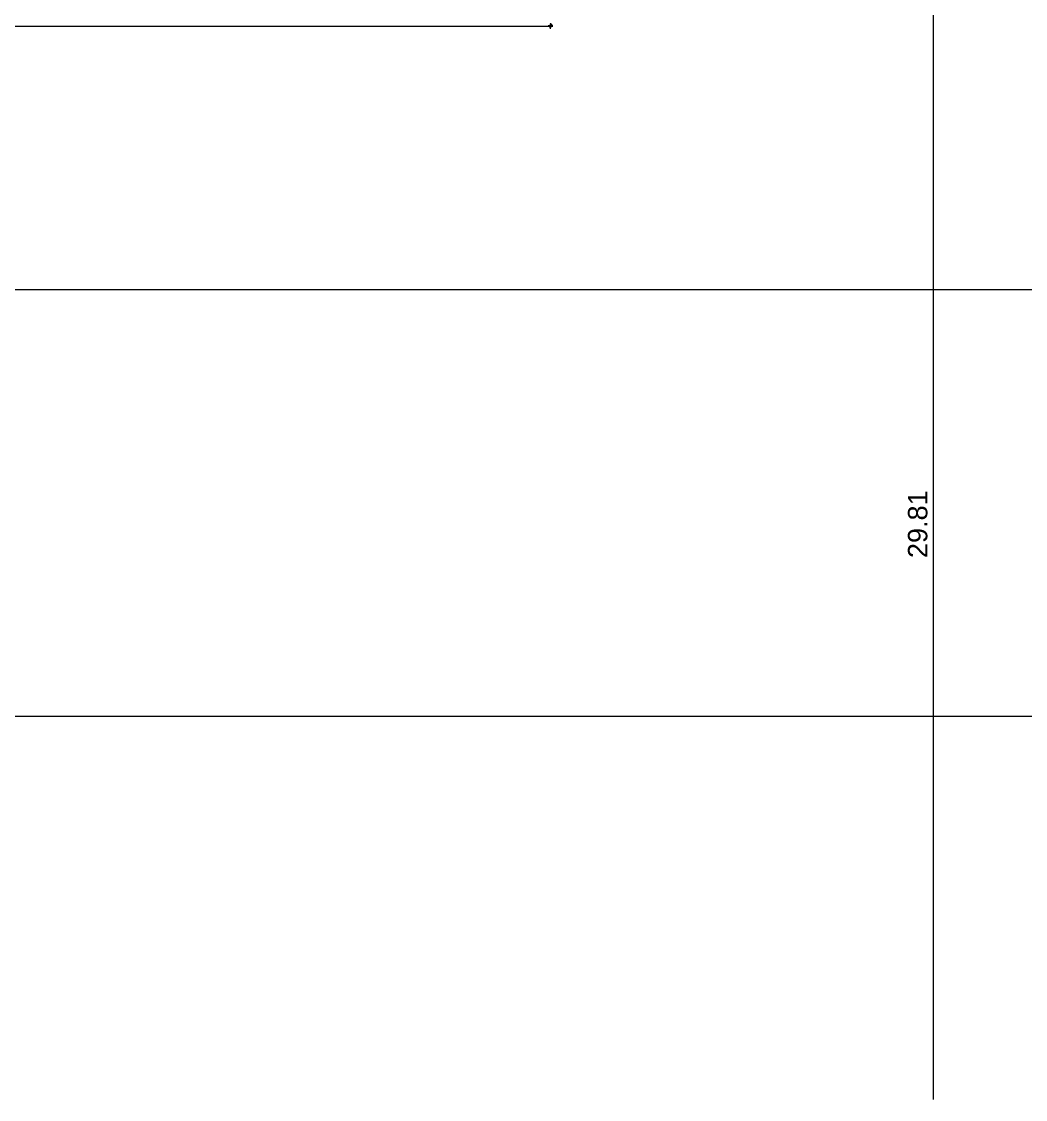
# Model space of a CAD drawing. Header units: metres. Extents: x 149 to 429, y -3 to 162.
# Drawn here: x 319.8 to 345.69, y 67.87 to 95.68 of the extents above; entities that cross this region are included whole.
import ezdxf

# ---------------------------------------------------------------- set-up
doc = ezdxf.new("R2010")
doc.units = ezdxf.units.M
doc.layers.add('1053_ARQ_BASE_MATADOURO_dwg', color=7, linetype='Continuous', lineweight=5, true_color=0x767676)
doc.layers.add('A-COTAS', color=7, linetype='Continuous', lineweight=9)
doc.styles.add('Arial_6', font='arial.ttf', dxfattribs={"height": 0.5})

# ---------------------------------------------------------------- blocks, each defined once
blk = doc.blocks.new('1053_ARQ_BASE_MATADOURO_dwg_PU-Tick-4039619-TÉRREO 1_20 - Dependente 2')
at = {"layer": 'A-COTAS', "color": 253, "true_color": 0xaaaaaa}
for p, q in [((1, 0), (-1, 0)), ((-0.5, -0.5), (0.5, 0.5)), ((0, -1), (0, 1))]:
    blk.add_line(p, q, dxfattribs=at)
blk = doc.blocks.new('1053_ARQ_BASE_MATADOURO_dwg_arq geral tgov-4039641-TÉRREO 1_20 - Dependente 2')
at = {"layer": 'A-COTAS', "color": 253, "true_color": 0xaaaaaa}
for p, q in [((6.695, 14.366), (6.695, -15.316)), ((-3.233, 12.368), (-62.437, 12.368)), ((23.935, 5.571), (-62.437, 5.571)), ((24.086, -5.433), (-62.437, -5.433))]:
    blk.add_line(p, q, dxfattribs=at)
at = {"xscale": 0.0625, "yscale": 0.0625, "zscale": 0.0625, "rotation": 180}
blk.add_blockref('1053_ARQ_BASE_MATADOURO_dwg_PU-Tick-4039619-TÉRREO 1_20 - Dependente 2', (-3.17, 12.391), dxfattribs=at)
at = {"xscale": 0.0625, "yscale": 0.0625, "zscale": 0.0625}
blk.add_blockref('1053_ARQ_BASE_MATADOURO_dwg_PU-Tick-4039619-TÉRREO 1_20 - Dependente 2', (-3.17, 12.368), dxfattribs=at)
at = {"layer": 'A-COTAS', "insert": (6.046, -0.475), "char_height": 0.5, "width": 2.0932, "attachment_point": 2, "rotation": 90, "line_spacing_factor": 0.941778, "style": 'Arial_6'}
blk.add_mtext('29.81', dxfattribs=at)
blk = doc.blocks.new('1053_ARQ_BASE_MATADOURO_dwg-3625622-TÉRREO 1_20 - Dependente 2')
blk.add_blockref('1053_ARQ_BASE_MATADOURO_dwg_arq geral tgov-4039641-TÉRREO 1_20 - Dependente 2', (130.21, 83.186))

msp = doc.modelspace()

# ---------------------------------------------------------------- block references
at = {"layer": '1053_ARQ_BASE_MATADOURO_dwg', "color": 253, "true_color": 0xaaaaaa}
msp.add_blockref('1053_ARQ_BASE_MATADOURO_dwg-3625622-TÉRREO 1_20 - Dependente 2', (206.405, 0), dxfattribs=at)

doc.saveas('drawing.dxf')
